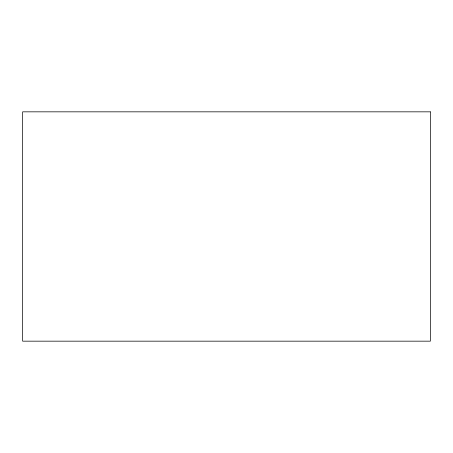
<?xml version="1.0" encoding="UTF-8"?>
<svg xmlns="http://www.w3.org/2000/svg" width="453" height="453" viewBox="0 0 453 453"><rect width="100%" height="100%" fill="white"/><g stroke="black" fill="none" stroke-linecap="round" stroke-linejoin="round"><path stroke-width="0.68" d="M430.35 111.834L22.65 111.834L22.65 341.166L430.35 341.166L430.35 111.834"/></g></svg>
